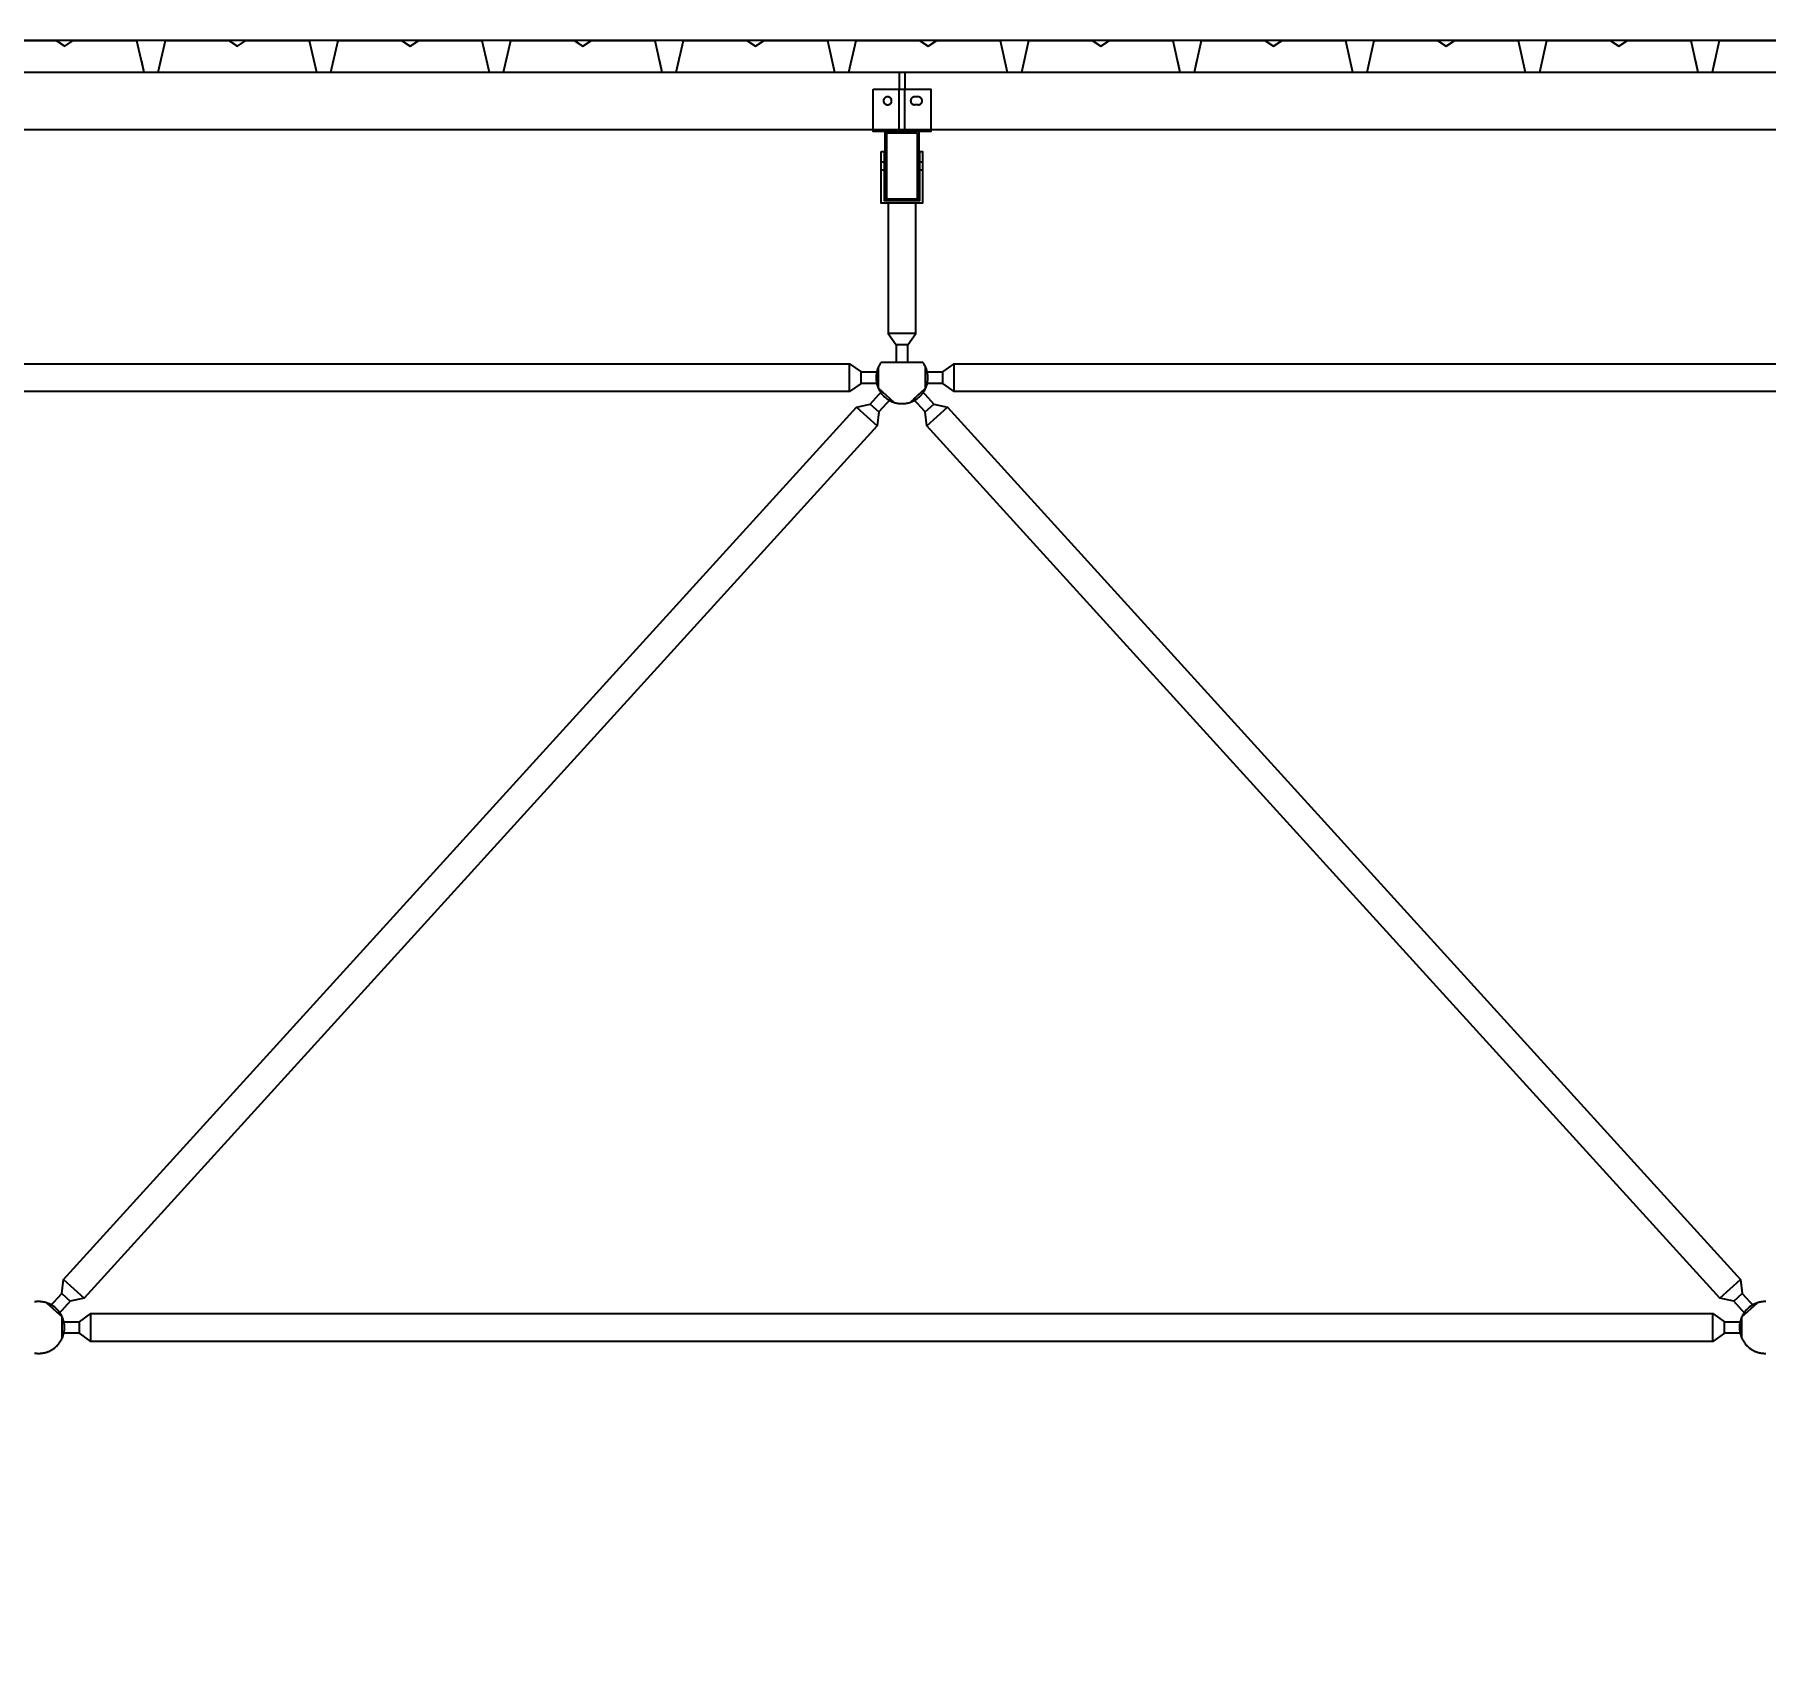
# Model space of a CAD drawing. Header units: centimetres. Extents: x 26569 to 160723, y -3143 to 14565.
# Drawn here: x 34176.4 to 34326.7, y 6232.1 to 6374.3 of the extents above; entities that cross this region are included whole.
import ezdxf

# ---------------------------------------------------------------- set-up
doc = ezdxf.new("R2010")
doc.units = ezdxf.units.CM
doc.header["$LTSCALE"] = 100
doc.linetypes.add('HIDDEN', pattern=[9.525, 6.35, -3.175])
for name, color, linetype in [('A-ANNO-DIMS', 187, 'Continuous'), ('A-ELEV-02', 253, 'Continuous'), ('A-WALL-INSL', 249, 'Continuous'), ('A-WALL-SNWPNL', 200, 'Continuous'), ('S-STEL', 3, 'Continuous')]:
    doc.layers.add(name, color=color, linetype=linetype)
doc.styles.add('Fields_100', font='act_simplex.shx', dxfattribs={"width": 0.8, "height": 20})
doc.dimstyles.new('FIELDS_100', dxfattribs={"dimscale": 0, "dimtxt": 20, "dimasz": 5, "dimexe": 5, "dimexo": 5, "dimgap": 5, "dimtad": 0, "dimdec": 0, "dimzin": 0, "dimdsep": 46, "dimtxsty": 'Fields_100', "dimblk": 'DOT', "dimcen": 0.09, "dimclrt": 50, "dimadec": 0, "dimazin": 0, "dimtfac": 1, "dimtdec": 0, "dimtix": 1, "dimtofl": 0, "dimtmove": 1, "dimatfit": 3, "dimfxl": 5, "dimfxlon": 1, "dimtolj": 1, "dimtzin": 0, "dimarcsym": 0})

# ---------------------------------------------------------------- blocks, each defined once
blk = doc.blocks.new('_Dot')
at = {"color": 0, "linetype": 'ByBlock', "lineweight": -2}
blk.add_line((-0.5, 0), (-1, 0), dxfattribs=at)
at = {"color": 0, "linetype": 'ByBlock', "const_width": 0.5}
blk.add_lwpolyline([(-0.25, 0, 1), (0.25, 0, 1)], format="xyb", close=True, dxfattribs=at)
blk = doc.blocks.new('*D692')
at = {"layer": 'A-ANNO-DIMS', "color": 0, "lineweight": -2, "transparency": 16777216}
for p, q in [((34026.73, 6649.56), (34026.73, 6659.56)), ((34926.73, 6649.56), (34926.73, 6659.56)), ((34031.73, 6654.56), (34445.07, 6654.56)), ((34921.73, 6654.56), (34508.4, 6654.56))]:
    blk.add_line(p, q, dxfattribs=at)
at = {"layer": 'DEFPOINTS', "color": 0, "transparency": 16777216}
for p in [(34926.73, 6654.56), (34026.73, 6232.06), (34926.73, 6232.06)]:
    blk.add_point(p, dxfattribs=at)
at = {"layer": 'A-ANNO-DIMS', "color": 0, "lineweight": -2, "transparency": 16777216, "xscale": 5, "yscale": 5, "zscale": 5, "rotation": 180}
blk.add_blockref('_Dot', (34026.73, 6654.56), dxfattribs=at)
at = {"layer": 'A-ANNO-DIMS', "color": 0, "lineweight": -2, "transparency": 16777216, "xscale": 5, "yscale": 5, "zscale": 5}
blk.add_blockref('_Dot', (34926.73, 6654.56), dxfattribs=at)
at = {"layer": 'A-ANNO-DIMS', "color": 50, "transparency": 16777216, "insert": (34476.73, 6654.56), "char_height": 20, "attachment_point": 5, "style": 'Fields_100'}
blk.add_mtext('\\A1;1800', dxfattribs=at)

msp = doc.modelspace()

# ---------------------------------------------------------------- linework, layer by layer
at = {"layer": 'A-ELEV-02'}
for points in [[(32200.48, 6371.06), (36699.23, 6371.06)], [(34251.48, 6371.06), (34251.48, 6369.56)], [(34251.98, 6371.06), (34251.98, 6369.56)], [(34252.83, 6368.91), (34252.83, 6368.91), (34252.82, 6368.91), (34252.81, 6368.91), (34252.8, 6368.91), (34252.79, 6368.91), (34252.79, 6368.91), (34252.78, 6368.91), (34252.77, 6368.91), (34252.76, 6368.9), (34252.75, 6368.9), (34252.75, 6368.9), (34252.74, 6368.9), (34252.73, 6368.9), (34252.72, 6368.89), (34252.71, 6368.89), (34252.71, 6368.89), (34252.7, 6368.88), (34252.69, 6368.88), (34252.68, 6368.88), (34252.67, 6368.87), (34252.67, 6368.87), (34252.66, 6368.86), (34252.65, 6368.86), (34252.64, 6368.86), (34252.64, 6368.85), (34252.63, 6368.84), (34252.62, 6368.84), (34252.61, 6368.83), (34252.61, 6368.83), (34252.6, 6368.82), (34252.59, 6368.82), (34252.59, 6368.81), (34252.58, 6368.8), (34252.57, 6368.8), (34252.57, 6368.79), (34252.56, 6368.78), (34252.56, 6368.78), (34252.55, 6368.77), (34252.55, 6368.76), (34252.54, 6368.75), (34252.54, 6368.75), (34252.53, 6368.74), (34252.53, 6368.73), (34252.52, 6368.72), (34252.52, 6368.72), (34252.52, 6368.71), (34252.51, 6368.7), (34252.51, 6368.69), (34252.51, 6368.68), (34252.5, 6368.67), (34252.5, 6368.67), (34252.5, 6368.66), (34252.5, 6368.65), (34252.49, 6368.64), (34252.49, 6368.63), (34252.49, 6368.63), (34252.49, 6368.62), (34252.49, 6368.61), (34252.49, 6368.6), (34252.49, 6368.59), (34252.49, 6368.59), (34252.48, 6368.58), (34252.48, 6368.57), (34252.48, 6368.56), (34252.48, 6368.55), (34252.48, 6368.55), (34252.49, 6368.54), (34252.49, 6368.53), (34252.49, 6368.52), (34252.49, 6368.51), (34252.49, 6368.51), (34252.49, 6368.5), (34252.49, 6368.49), (34252.49, 6368.48), (34252.5, 6368.47), (34252.5, 6368.47), (34252.5, 6368.46), (34252.5, 6368.45), (34252.51, 6368.44), (34252.51, 6368.43), (34252.51, 6368.43), (34252.52, 6368.42), (34252.52, 6368.41), (34252.52, 6368.4), (34252.53, 6368.39), (34252.53, 6368.39), (34252.54, 6368.38), (34252.54, 6368.37), (34252.55, 6368.36), (34252.55, 6368.36), (34252.56, 6368.35), (34252.56, 6368.34), (34252.57, 6368.33), (34252.57, 6368.33), (34252.58, 6368.32), (34252.59, 6368.31), (34252.59, 6368.31), (34252.6, 6368.3), (34252.61, 6368.3), (34252.61, 6368.29), (34252.62, 6368.28), (34252.63, 6368.28), (34252.64, 6368.27), (34252.64, 6368.27), (34252.65, 6368.26), (34252.66, 6368.26), (34252.67, 6368.26), (34252.67, 6368.25), (34252.68, 6368.25), (34252.69, 6368.24), (34252.7, 6368.24), (34252.71, 6368.24), (34252.71, 6368.23), (34252.72, 6368.23), (34252.73, 6368.23), (34252.74, 6368.23), (34252.75, 6368.22), (34252.75, 6368.22), (34252.76, 6368.22), (34252.77, 6368.22), (34252.78, 6368.22), (34252.79, 6368.22), (34252.79, 6368.21), (34252.8, 6368.21), (34252.81, 6368.21), (34252.82, 6368.21), (34252.83, 6368.21), (34252.83, 6368.21)], [(34253.13, 6368.91), (34252.83, 6368.91)], [(34253.13, 6368.21), (34253.14, 6368.21), (34253.15, 6368.21), (34253.16, 6368.21), (34253.17, 6368.21), (34253.17, 6368.21), (34253.18, 6368.22), (34253.19, 6368.22), (34253.2, 6368.22), (34253.21, 6368.22), (34253.21, 6368.22), (34253.22, 6368.22), (34253.23, 6368.23), (34253.24, 6368.23), (34253.25, 6368.23), (34253.26, 6368.23), (34253.26, 6368.24), (34253.27, 6368.24), (34253.28, 6368.24), (34253.29, 6368.25), (34253.3, 6368.25), (34253.3, 6368.26), (34253.31, 6368.26), (34253.32, 6368.26), (34253.33, 6368.27), (34253.33, 6368.27), (34253.34, 6368.28), (34253.35, 6368.28), (34253.35, 6368.29), (34253.36, 6368.3), (34253.37, 6368.3), (34253.38, 6368.31), (34253.38, 6368.31), (34253.39, 6368.32), (34253.39, 6368.33), (34253.4, 6368.33), (34253.41, 6368.34), (34253.41, 6368.35), (34253.42, 6368.36), (34253.42, 6368.36), (34253.43, 6368.37), (34253.43, 6368.38), (34253.44, 6368.39), (34253.44, 6368.39), (34253.45, 6368.4), (34253.45, 6368.41), (34253.45, 6368.42), (34253.46, 6368.43), (34253.46, 6368.43), (34253.46, 6368.44), (34253.47, 6368.45), (34253.47, 6368.46), (34253.47, 6368.47), (34253.47, 6368.47), (34253.48, 6368.48), (34253.48, 6368.49), (34253.48, 6368.5), (34253.48, 6368.51), (34253.48, 6368.51), (34253.48, 6368.52), (34253.48, 6368.53), (34253.48, 6368.54), (34253.48, 6368.55), (34253.48, 6368.55), (34253.48, 6368.56), (34253.48, 6368.57), (34253.48, 6368.58), (34253.48, 6368.59), (34253.48, 6368.59), (34253.48, 6368.6), (34253.48, 6368.61), (34253.48, 6368.62), (34253.48, 6368.63), (34253.48, 6368.63), (34253.48, 6368.64), (34253.47, 6368.65), (34253.47, 6368.66), (34253.47, 6368.67), (34253.47, 6368.67), (34253.46, 6368.68), (34253.46, 6368.69), (34253.46, 6368.7), (34253.45, 6368.71), (34253.45, 6368.72), (34253.45, 6368.72), (34253.44, 6368.73), (34253.44, 6368.74), (34253.43, 6368.75), (34253.43, 6368.75), (34253.42, 6368.76), (34253.42, 6368.77), (34253.41, 6368.78), (34253.41, 6368.78), (34253.4, 6368.79), (34253.39, 6368.8), (34253.39, 6368.8), (34253.38, 6368.81), (34253.38, 6368.82), (34253.37, 6368.82), (34253.36, 6368.83), (34253.35, 6368.83), (34253.35, 6368.84), (34253.34, 6368.84), (34253.33, 6368.85), (34253.33, 6368.86), (34253.32, 6368.86), (34253.31, 6368.86), (34253.3, 6368.87), (34253.3, 6368.87), (34253.29, 6368.88), (34253.28, 6368.88), (34253.27, 6368.88), (34253.26, 6368.89), (34253.26, 6368.89), (34253.25, 6368.89), (34253.24, 6368.9), (34253.23, 6368.9), (34253.22, 6368.9), (34253.21, 6368.9), (34253.21, 6368.9), (34253.2, 6368.91), (34253.19, 6368.91), (34253.18, 6368.91), (34253.17, 6368.91), (34253.17, 6368.91), (34253.16, 6368.91), (34253.15, 6368.91), (34253.14, 6368.91), (34253.13, 6368.91)], [(34253.13, 6368.21), (34252.83, 6368.21)], [(32200.48, 6366.06), (36699.23, 6366.06)], [(34249.23, 6366.06), (34254.23, 6366.06)], [(34249.93, 6363.26), (34250.18, 6363.26)], [(34253.28, 6363.26), (34253.53, 6363.26)], [(34249.93, 6362.56), (34250.18, 6362.56)], [(34253.28, 6362.56), (34253.53, 6362.56)], [(34250.53, 6359.66), (34250.53, 6348.36), (34251.23, 6347.36), (34251.23, 6345.86)], [(34252.23, 6345.86), (34252.23, 6347.36), (34252.94, 6348.36), (34252.94, 6359.66)], [(34252.94, 6348.36), (34250.53, 6348.36)], [(34252.23, 6347.36), (34251.23, 6347.36)], [(34103.78, 6345.01), (34105.28, 6345.01), (34106.28, 6345.72), (34247.18, 6345.72), (34248.18, 6345.01), (34249.68, 6345.01)], [(34247.18, 6343.3), (34247.18, 6345.72)], [(34248.18, 6344.01), (34248.18, 6345.01)], [(34249.93, 6345.86), (34249.89, 6345.8), (34249.85, 6345.74), (34249.81, 6345.68), (34249.77, 6345.61), (34249.73, 6345.54), (34249.7, 6345.47), (34249.67, 6345.4), (34249.64, 6345.33), (34249.61, 6345.26), (34249.6, 6345.22), (34249.59, 6345.18), (34249.57, 6345.14), (34249.56, 6345.11), (34249.55, 6345.07), (34249.54, 6345.03), (34249.54, 6344.99), (34249.53, 6344.95), (34249.52, 6344.91), (34249.51, 6344.87), (34249.51, 6344.83), (34249.5, 6344.79), (34249.5, 6344.75), (34249.49, 6344.71), (34249.49, 6344.67), (34249.49, 6344.63), (34249.49, 6344.59), (34249.48, 6344.55), (34249.48, 6344.52), (34249.48, 6344.48), (34249.49, 6344.44), (34249.49, 6344.4), (34249.49, 6344.36), (34249.49, 6344.32), (34249.5, 6344.28), (34249.5, 6344.24), (34249.51, 6344.2), (34249.51, 6344.16), (34249.53, 6344.08), (34249.54, 6344.01), (34249.56, 6343.93), (34249.58, 6343.86), (34249.61, 6343.78), (34249.63, 6343.71), (34249.66, 6343.64), (34249.69, 6343.57), (34249.72, 6343.51), (34249.76, 6343.44), (34249.79, 6343.37), (34249.83, 6343.31), (34249.87, 6343.25), (34249.92, 6343.18), (34249.96, 6343.12), (34250.01, 6343.06), (34250.07, 6343), (34250.12, 6342.95), (34250.15, 6342.92), (34250.17, 6342.89), (34250.2, 6342.86), (34250.23, 6342.84), (34250.26, 6342.81), (34250.29, 6342.78), (34250.32, 6342.76), (34250.35, 6342.73), (34250.39, 6342.71), (34250.42, 6342.69), (34250.45, 6342.66), (34250.48, 6342.64), (34250.52, 6342.62), (34250.55, 6342.6), (34250.59, 6342.58), (34250.62, 6342.56), (34250.65, 6342.54), (34250.69, 6342.52), (34250.73, 6342.5), (34250.76, 6342.48), (34250.8, 6342.47), (34250.83, 6342.45), (34250.87, 6342.43), (34250.91, 6342.42), (34250.94, 6342.41), (34250.98, 6342.39), (34251.02, 6342.38), (34251.06, 6342.37), (34251.13, 6342.34), (34251.21, 6342.33), (34251.28, 6342.31), (34251.36, 6342.29), (34251.43, 6342.28), (34251.51, 6342.27), (34251.59, 6342.27), (34251.66, 6342.26), (34251.73, 6342.26), (34251.81, 6342.26), (34251.88, 6342.27), (34251.96, 6342.27), (34252.03, 6342.28), (34252.11, 6342.29), (34252.19, 6342.31), (34252.26, 6342.33), (34252.34, 6342.34), (34252.41, 6342.37), (34252.45, 6342.38), (34252.49, 6342.39), (34252.52, 6342.41), (34252.56, 6342.42), (34252.6, 6342.43), (34252.63, 6342.45), (34252.67, 6342.47), (34252.71, 6342.48), (34252.74, 6342.5), (34252.78, 6342.52), (34252.81, 6342.54), (34252.85, 6342.56), (34252.88, 6342.58), (34252.92, 6342.6), (34252.95, 6342.62), (34252.98, 6342.64), (34253.02, 6342.66), (34253.05, 6342.69), (34253.08, 6342.71), (34253.11, 6342.73), (34253.15, 6342.76), (34253.18, 6342.78), (34253.21, 6342.81), (34253.24, 6342.84), (34253.27, 6342.86), (34253.29, 6342.89), (34253.32, 6342.92), (34253.35, 6342.95), (34253.4, 6343), (34253.45, 6343.06), (34253.5, 6343.12), (34253.55, 6343.18), (34253.59, 6343.25), (34253.64, 6343.31), (34253.68, 6343.37), (34253.71, 6343.44), (34253.75, 6343.51), (34253.78, 6343.57), (34253.81, 6343.64), (34253.84, 6343.71), (34253.86, 6343.78), (34253.89, 6343.86), (34253.91, 6343.93), (34253.93, 6344.01), (34253.94, 6344.08), (34253.96, 6344.16), (34253.96, 6344.2), (34253.97, 6344.24), (34253.97, 6344.28), (34253.98, 6344.32), (34253.98, 6344.36), (34253.98, 6344.4), (34253.98, 6344.44), (34253.98, 6344.48), (34253.98, 6344.52), (34253.98, 6344.55), (34253.98, 6344.59), (34253.98, 6344.63), (34253.98, 6344.67), (34253.98, 6344.71), (34253.97, 6344.75), (34253.97, 6344.79), (34253.96, 6344.83), (34253.96, 6344.87), (34253.95, 6344.91), (34253.94, 6344.95), (34253.93, 6344.99), (34253.92, 6345.03), (34253.91, 6345.07), (34253.9, 6345.11), (34253.89, 6345.14), (34253.88, 6345.18), (34253.87, 6345.22), (34253.86, 6345.26), (34253.83, 6345.33), (34253.8, 6345.4), (34253.77, 6345.47), (34253.73, 6345.54), (34253.7, 6345.61), (34253.66, 6345.68), (34253.62, 6345.74), (34253.58, 6345.8), (34253.53, 6345.86)], [(34249.68, 6343.58), (34249.68, 6345.44)], [(34249.93, 6345.86), (34253.53, 6345.86)], [(34253.78, 6345.01), (34255.28, 6345.01), (34256.28, 6345.72), (34397.18, 6345.72), (34398.18, 6345.01), (34399.68, 6345.01)], [(34253.78, 6343.58), (34253.78, 6345.44)], [(34255.28, 6344.01), (34255.28, 6345.01)], [(34256.28, 6343.3), (34256.28, 6345.72)], [(34249.68, 6344.01), (34248.18, 6344.01), (34247.18, 6343.3), (34106.28, 6343.3), (34105.28, 6344.01), (34103.78, 6344.01)], [(34249.67, 6343.62), (34251.04, 6342.37)], [(34252.43, 6342.37), (34253.8, 6343.62)], [(34399.68, 6344.01), (34398.18, 6344.01), (34397.18, 6343.3), (34256.28, 6343.3), (34255.28, 6344.01), (34253.78, 6344.01)], [(34247.78, 6341.96), (34249.57, 6340.33)], [(34248.98, 6342.22), (34249.72, 6341.55)], [(34253.75, 6341.55), (34254.49, 6342.22)], [(34253.9, 6340.33), (34255.69, 6341.96)], [(34178.75, 6264.98), (34179.49, 6264.3)], [(34178.9, 6266.19), (34180.69, 6264.57)], [(34322.78, 6264.57), (34324.57, 6266.19)], [(34323.98, 6264.3), (34324.72, 6264.98)], [(34176.38, 6259.79), (34176.43, 6259.78), (34176.48, 6259.78), (34176.53, 6259.77), (34176.58, 6259.77), (34176.63, 6259.76), (34176.68, 6259.76), (34176.73, 6259.76), (34176.78, 6259.76), (34176.83, 6259.76), (34176.89, 6259.77), (34176.94, 6259.77), (34176.99, 6259.78), (34177.04, 6259.78), (34177.09, 6259.79), (34177.14, 6259.8), (34177.2, 6259.81), (34177.25, 6259.82), (34177.3, 6259.83), (34177.35, 6259.85), (34177.41, 6259.86), (34177.46, 6259.88), (34177.51, 6259.9), (34177.56, 6259.92), (34177.61, 6259.94), (34177.67, 6259.96), (34177.72, 6259.99), (34177.77, 6260.01), (34177.82, 6260.04), (34177.87, 6260.07), (34177.92, 6260.1), (34177.97, 6260.13), (34178.01, 6260.16), (34178.06, 6260.19), (34178.11, 6260.23), (34178.15, 6260.27), (34178.2, 6260.3), (34178.24, 6260.34), (34178.28, 6260.38), (34178.33, 6260.42), (34178.37, 6260.46), (34178.41, 6260.51), (34178.44, 6260.55), (34178.48, 6260.59), (34178.52, 6260.64), (34178.55, 6260.69), (34178.59, 6260.73), (34178.62, 6260.78), (34178.65, 6260.83), (34178.68, 6260.88), (34178.71, 6260.93), (34178.73, 6260.98), (34178.76, 6261.03), (34178.78, 6261.08), (34178.81, 6261.13), (34178.83, 6261.18), (34178.85, 6261.24), (34178.86, 6261.29), (34178.88, 6261.34), (34178.9, 6261.39), (34178.91, 6261.45), (34178.92, 6261.5), (34178.94, 6261.55), (34178.95, 6261.6), (34178.96, 6261.66), (34178.96, 6261.71), (34178.97, 6261.76), (34178.98, 6261.81), (34178.98, 6261.86), (34178.98, 6261.91), (34178.98, 6261.96), (34178.98, 6262.01), (34178.98, 6262.06), (34178.98, 6262.11), (34178.98, 6262.16), (34178.98, 6262.21), (34178.97, 6262.27), (34178.96, 6262.32), (34178.96, 6262.37), (34178.95, 6262.42), (34178.94, 6262.47), (34178.92, 6262.53), (34178.91, 6262.58), (34178.9, 6262.63), (34178.88, 6262.68), (34178.86, 6262.74), (34178.85, 6262.79), (34178.83, 6262.84), (34178.81, 6262.89), (34178.78, 6262.94), (34178.76, 6262.99), (34178.73, 6263.05), (34178.71, 6263.1), (34178.68, 6263.15), (34178.65, 6263.19), (34178.62, 6263.24), (34178.59, 6263.29), (34178.55, 6263.34), (34178.52, 6263.38), (34178.48, 6263.43), (34178.44, 6263.48), (34178.41, 6263.52), (34178.37, 6263.56), (34178.33, 6263.6), (34178.28, 6263.64), (34178.24, 6263.68), (34178.2, 6263.72), (34178.15, 6263.76), (34178.11, 6263.8), (34178.06, 6263.83), (34178.01, 6263.86), (34177.97, 6263.9), (34177.92, 6263.93), (34177.87, 6263.96), (34177.82, 6263.98), (34177.77, 6264.01), (34177.72, 6264.04), (34177.67, 6264.06), (34177.61, 6264.08), (34177.56, 6264.1), (34177.51, 6264.12), (34177.46, 6264.14), (34177.41, 6264.16), (34177.35, 6264.18), (34177.3, 6264.19), (34177.25, 6264.2), (34177.2, 6264.21), (34177.14, 6264.22), (34177.09, 6264.23), (34177.04, 6264.24), (34176.99, 6264.25), (34176.94, 6264.25), (34176.89, 6264.26), (34176.83, 6264.26), (34176.78, 6264.26), (34176.73, 6264.26), (34176.68, 6264.26), (34176.63, 6264.26), (34176.58, 6264.26), (34176.53, 6264.25), (34176.48, 6264.25), (34176.43, 6264.24), (34176.38, 6264.23)], [(34177.43, 6264.15), (34178.8, 6262.91)], [(34326.78, 6264.26), (34326.73, 6264.26), (34326.68, 6264.26), (34326.63, 6264.26), (34326.58, 6264.26), (34326.53, 6264.25), (34326.48, 6264.25), (34326.43, 6264.24), (34326.38, 6264.23), (34326.32, 6264.22), (34326.27, 6264.21), (34326.22, 6264.2), (34326.17, 6264.19), (34326.12, 6264.18), (34326.06, 6264.16), (34326.01, 6264.14), (34325.96, 6264.12), (34325.91, 6264.1), (34325.85, 6264.08), (34325.8, 6264.06), (34325.75, 6264.04), (34325.7, 6264.01), (34325.65, 6263.98), (34325.6, 6263.96), (34325.55, 6263.93), (34325.5, 6263.9), (34325.46, 6263.86), (34325.41, 6263.83), (34325.36, 6263.8), (34325.32, 6263.76), (34325.27, 6263.72), (34325.23, 6263.68), (34325.19, 6263.64), (34325.14, 6263.6), (34325.1, 6263.56), (34325.06, 6263.52), (34325.02, 6263.48), (34324.99, 6263.43), (34324.95, 6263.38), (34324.92, 6263.34), (34324.88, 6263.29), (34324.85, 6263.24), (34324.82, 6263.19), (34324.79, 6263.15), (34324.76, 6263.1), (34324.74, 6263.05), (34324.71, 6262.99), (34324.69, 6262.94), (34324.66, 6262.89), (34324.64, 6262.84), (34324.62, 6262.79), (34324.6, 6262.74), (34324.59, 6262.68), (34324.57, 6262.63), (34324.56, 6262.58), (34324.54, 6262.53), (34324.53, 6262.47), (34324.52, 6262.42), (34324.51, 6262.37), (34324.51, 6262.32), (34324.5, 6262.27), (34324.49, 6262.21), (34324.49, 6262.16), (34324.49, 6262.11), (34324.48, 6262.06), (34324.48, 6262.01), (34324.48, 6261.96), (34324.49, 6261.91), (34324.49, 6261.86), (34324.49, 6261.81), (34324.5, 6261.76), (34324.51, 6261.71), (34324.51, 6261.66), (34324.52, 6261.6), (34324.53, 6261.55), (34324.54, 6261.5), (34324.56, 6261.45), (34324.57, 6261.39), (34324.59, 6261.34), (34324.6, 6261.29), (34324.62, 6261.24), (34324.64, 6261.18), (34324.66, 6261.13), (34324.69, 6261.08), (34324.71, 6261.03), (34324.74, 6260.98), (34324.76, 6260.93), (34324.79, 6260.88), (34324.82, 6260.83), (34324.85, 6260.78), (34324.88, 6260.73), (34324.92, 6260.69), (34324.95, 6260.64), (34324.99, 6260.59), (34325.02, 6260.55), (34325.06, 6260.51), (34325.1, 6260.46), (34325.14, 6260.42), (34325.19, 6260.38), (34325.23, 6260.34), (34325.27, 6260.3), (34325.32, 6260.27), (34325.36, 6260.23), (34325.41, 6260.19), (34325.46, 6260.16), (34325.5, 6260.13), (34325.55, 6260.1), (34325.6, 6260.07), (34325.65, 6260.04), (34325.7, 6260.01), (34325.75, 6259.99), (34325.8, 6259.96), (34325.85, 6259.94), (34325.91, 6259.92), (34325.96, 6259.9), (34326.01, 6259.88), (34326.06, 6259.86), (34326.12, 6259.85), (34326.17, 6259.83), (34326.22, 6259.82), (34326.27, 6259.81), (34326.32, 6259.8), (34326.38, 6259.79), (34326.43, 6259.78), (34326.48, 6259.78), (34326.53, 6259.77), (34326.58, 6259.77), (34326.63, 6259.76), (34326.68, 6259.76), (34326.73, 6259.76), (34326.78, 6259.76)], [(34324.67, 6262.91), (34326.04, 6264.15)], [(34178.78, 6262.51), (34180.28, 6262.51), (34181.28, 6263.22), (34322.18, 6263.22), (34323.18, 6262.51), (34324.68, 6262.51)], [(34178.78, 6261.08), (34178.78, 6262.94)], [(34180.28, 6261.51), (34180.28, 6262.51)], [(34181.28, 6260.8), (34181.28, 6263.22)], [(34322.18, 6260.8), (34322.18, 6263.22)], [(34323.18, 6261.51), (34323.18, 6262.51)], [(34324.68, 6261.08), (34324.68, 6262.94)], [(34324.68, 6261.51), (34323.18, 6261.51), (34322.18, 6260.8), (34181.28, 6260.8), (34180.28, 6261.51), (34178.78, 6261.51)]]:
    msp.add_lwpolyline(points, dxfattribs=at)
for points in [[(34249.23, 6369.56), (34254.23, 6369.56), (34254.23, 6365.91), (34249.23, 6365.91)], [(34250.83, 6368.56), (34250.83, 6368.57), (34250.83, 6368.58), (34250.83, 6368.59), (34250.83, 6368.59), (34250.83, 6368.6), (34250.83, 6368.61), (34250.83, 6368.62), (34250.83, 6368.63), (34250.83, 6368.63), (34250.83, 6368.64), (34250.82, 6368.65), (34250.82, 6368.66), (34250.82, 6368.67), (34250.82, 6368.67), (34250.81, 6368.68), (34250.81, 6368.69), (34250.81, 6368.7), (34250.8, 6368.71), (34250.8, 6368.72), (34250.8, 6368.72), (34250.79, 6368.73), (34250.79, 6368.74), (34250.78, 6368.75), (34250.78, 6368.75), (34250.77, 6368.76), (34250.77, 6368.77), (34250.76, 6368.78), (34250.76, 6368.78), (34250.75, 6368.79), (34250.74, 6368.8), (34250.74, 6368.8), (34250.73, 6368.81), (34250.73, 6368.82), (34250.72, 6368.82), (34250.71, 6368.83), (34250.7, 6368.83), (34250.7, 6368.84), (34250.69, 6368.84), (34250.68, 6368.85), (34250.68, 6368.86), (34250.67, 6368.86), (34250.66, 6368.86), (34250.65, 6368.87), (34250.65, 6368.87), (34250.64, 6368.88), (34250.63, 6368.88), (34250.62, 6368.88), (34250.61, 6368.89), (34250.61, 6368.89), (34250.6, 6368.89), (34250.59, 6368.9), (34250.58, 6368.9), (34250.57, 6368.9), (34250.56, 6368.9), (34250.56, 6368.9), (34250.55, 6368.91), (34250.54, 6368.91), (34250.53, 6368.91), (34250.52, 6368.91), (34250.52, 6368.91), (34250.51, 6368.91), (34250.5, 6368.91), (34250.49, 6368.91), (34250.48, 6368.91), (34250.48, 6368.91), (34250.47, 6368.91), (34250.46, 6368.91), (34250.45, 6368.91), (34250.44, 6368.91), (34250.44, 6368.91), (34250.43, 6368.91), (34250.42, 6368.91), (34250.41, 6368.9), (34250.4, 6368.9), (34250.4, 6368.9), (34250.39, 6368.9), (34250.38, 6368.9), (34250.37, 6368.89), (34250.36, 6368.89), (34250.36, 6368.89), (34250.35, 6368.88), (34250.34, 6368.88), (34250.33, 6368.88), (34250.32, 6368.87), (34250.32, 6368.87), (34250.31, 6368.86), (34250.3, 6368.86), (34250.29, 6368.86), (34250.29, 6368.85), (34250.28, 6368.84), (34250.27, 6368.84), (34250.26, 6368.83), (34250.26, 6368.83), (34250.25, 6368.82), (34250.24, 6368.82), (34250.24, 6368.81), (34250.23, 6368.8), (34250.22, 6368.8), (34250.22, 6368.79), (34250.21, 6368.78), (34250.21, 6368.78), (34250.2, 6368.77), (34250.2, 6368.76), (34250.19, 6368.75), (34250.19, 6368.75), (34250.18, 6368.74), (34250.18, 6368.73), (34250.17, 6368.72), (34250.17, 6368.72), (34250.17, 6368.71), (34250.16, 6368.7), (34250.16, 6368.69), (34250.16, 6368.68), (34250.15, 6368.67), (34250.15, 6368.67), (34250.15, 6368.66), (34250.15, 6368.65), (34250.14, 6368.64), (34250.14, 6368.63), (34250.14, 6368.63), (34250.14, 6368.62), (34250.14, 6368.61), (34250.14, 6368.6), (34250.14, 6368.59), (34250.14, 6368.59), (34250.13, 6368.58), (34250.13, 6368.57), (34250.13, 6368.56), (34250.13, 6368.55), (34250.13, 6368.55), (34250.14, 6368.54), (34250.14, 6368.53), (34250.14, 6368.52), (34250.14, 6368.51), (34250.14, 6368.51), (34250.14, 6368.5), (34250.14, 6368.49), (34250.14, 6368.48), (34250.15, 6368.47), (34250.15, 6368.47), (34250.15, 6368.46), (34250.15, 6368.45), (34250.16, 6368.44), (34250.16, 6368.43), (34250.16, 6368.43), (34250.17, 6368.42), (34250.17, 6368.41), (34250.17, 6368.4), (34250.18, 6368.39), (34250.18, 6368.39), (34250.19, 6368.38), (34250.19, 6368.37), (34250.2, 6368.36), (34250.2, 6368.36), (34250.21, 6368.35), (34250.21, 6368.34), (34250.22, 6368.33), (34250.22, 6368.33), (34250.23, 6368.32), (34250.24, 6368.31), (34250.24, 6368.31), (34250.25, 6368.3), (34250.26, 6368.3), (34250.26, 6368.29), (34250.27, 6368.28), (34250.28, 6368.28), (34250.29, 6368.27), (34250.29, 6368.27), (34250.3, 6368.26), (34250.31, 6368.26), (34250.32, 6368.26), (34250.32, 6368.25), (34250.33, 6368.25), (34250.34, 6368.24), (34250.35, 6368.24), (34250.36, 6368.24), (34250.36, 6368.23), (34250.37, 6368.23), (34250.38, 6368.23), (34250.39, 6368.23), (34250.4, 6368.22), (34250.4, 6368.22), (34250.41, 6368.22), (34250.42, 6368.22), (34250.43, 6368.22), (34250.44, 6368.22), (34250.44, 6368.21), (34250.45, 6368.21), (34250.46, 6368.21), (34250.47, 6368.21), (34250.48, 6368.21), (34250.48, 6368.21), (34250.49, 6368.21), (34250.5, 6368.21), (34250.51, 6368.21), (34250.52, 6368.21), (34250.52, 6368.21), (34250.53, 6368.22), (34250.54, 6368.22), (34250.55, 6368.22), (34250.56, 6368.22), (34250.56, 6368.22), (34250.57, 6368.22), (34250.58, 6368.23), (34250.59, 6368.23), (34250.6, 6368.23), (34250.61, 6368.23), (34250.61, 6368.24), (34250.62, 6368.24), (34250.63, 6368.24), (34250.64, 6368.25), (34250.65, 6368.25), (34250.65, 6368.26), (34250.66, 6368.26), (34250.67, 6368.26), (34250.68, 6368.27), (34250.68, 6368.27), (34250.69, 6368.28), (34250.7, 6368.28), (34250.7, 6368.29), (34250.71, 6368.3), (34250.72, 6368.3), (34250.73, 6368.31), (34250.73, 6368.31), (34250.74, 6368.32), (34250.74, 6368.33), (34250.75, 6368.33), (34250.76, 6368.34), (34250.76, 6368.35), (34250.77, 6368.36), (34250.77, 6368.36), (34250.78, 6368.37), (34250.78, 6368.38), (34250.79, 6368.39), (34250.79, 6368.39), (34250.8, 6368.4), (34250.8, 6368.41), (34250.8, 6368.42), (34250.81, 6368.43), (34250.81, 6368.43), (34250.81, 6368.44), (34250.82, 6368.45), (34250.82, 6368.46), (34250.82, 6368.47), (34250.82, 6368.47), (34250.83, 6368.48), (34250.83, 6368.49), (34250.83, 6368.5), (34250.83, 6368.51), (34250.83, 6368.51), (34250.83, 6368.52), (34250.83, 6368.53), (34250.83, 6368.54), (34250.83, 6368.55), (34250.83, 6368.55)], [(34249.93, 6364.16), (34250.18, 6364.16), (34250.18, 6359.91), (34253.28, 6359.91), (34253.28, 6364.16), (34253.53, 6364.16), (34253.53, 6359.66), (34249.93, 6359.66)], [(34177.74, 6263.87), (34178.75, 6264.98), (34178.9, 6266.19), (34247.78, 6341.96), (34248.98, 6342.22), (34249.99, 6343.33), (34250.73, 6342.66), (34249.72, 6341.55), (34249.57, 6340.33), (34180.69, 6264.57), (34179.49, 6264.3), (34178.48, 6263.19)], [(34324.99, 6263.19), (34323.98, 6264.3), (34322.78, 6264.57), (34253.9, 6340.33), (34253.75, 6341.55), (34252.74, 6342.66), (34253.48, 6343.33), (34254.49, 6342.22), (34255.69, 6341.96), (34324.57, 6266.19), (34324.72, 6264.98), (34325.73, 6263.87)]]:
    msp.add_lwpolyline(points, close=True, dxfattribs=at)
at = {"layer": 'A-ELEV-02', "linetype": 'HIDDEN', "ltscale": 0.1}
for points in [[(34251.48, 6366.06), (34251.48, 6369.56)], [(34251.98, 6366.06), (34251.98, 6369.56)]]:
    msp.add_lwpolyline(points, dxfattribs=at)
at = {"layer": 'A-WALL-INSL', "ltscale": 0.002}
msp.add_lwpolyline([(41241.73, 6373.81), (32205.48, 6373.81)], dxfattribs=at)
at = {"layer": 'A-WALL-SNWPNL', "ltscale": 100}
for points in [[(34172.75, 6373.81), (34178.25, 6373.81), (34179, 6373.31), (34179.75, 6373.81), (34185.25, 6373.81), (34185.88, 6371.06), (34187.13, 6371.06), (34187.35, 6372.04)], [(34185.66, 6372.04), (34185.88, 6371.06), (34187.13, 6371.06), (34187.75, 6373.81), (34193.25, 6373.81), (34194, 6373.31), (34194.75, 6373.81), (34200.25, 6373.81), (34200.88, 6371.06), (34202.13, 6371.06), (34202.75, 6373.81), (34208.25, 6373.81), (34209, 6373.31), (34209.75, 6373.81), (34215.25, 6373.81), (34215.88, 6371.06), (34217.13, 6371.06), (34217.75, 6373.81), (34223.25, 6373.81), (34224, 6373.31), (34224.75, 6373.81), (34230.25, 6373.81), (34230.88, 6371.06), (34232.13, 6371.06), (34232.35, 6372.04)], [(34230.66, 6372.04), (34230.88, 6371.06), (34232.13, 6371.06), (34232.75, 6373.81), (34238.25, 6373.81), (34239, 6373.31), (34239.75, 6373.81), (34245.25, 6373.81), (34245.88, 6371.06), (34247.13, 6371.06), (34247.75, 6373.81), (34253.25, 6373.81), (34254, 6373.31), (34254.75, 6373.81), (34260.25, 6373.81), (34260.88, 6371.06), (34262.13, 6371.06), (34262.75, 6373.81), (34268.25, 6373.81), (34269, 6373.31), (34269.75, 6373.81), (34275.25, 6373.81), (34275.88, 6371.06), (34277.13, 6371.06), (34277.35, 6372.04)], [(34275.66, 6372.04), (34275.88, 6371.06), (34277.13, 6371.06), (34277.75, 6373.81), (34283.25, 6373.81), (34284, 6373.31), (34284.75, 6373.81), (34290.25, 6373.81), (34290.88, 6371.06), (34292.13, 6371.06), (34292.75, 6373.81), (34298.25, 6373.81), (34299, 6373.31), (34299.75, 6373.81), (34305.25, 6373.81), (34305.88, 6371.06), (34307.13, 6371.06), (34307.75, 6373.81), (34313.25, 6373.81), (34314, 6373.31), (34314.75, 6373.81), (34320.25, 6373.81), (34320.88, 6371.06), (34322.13, 6371.06), (34322.35, 6372.04)], [(34320.66, 6372.04), (34320.88, 6371.06), (34322.13, 6371.06), (34322.75, 6373.81), (34328.25, 6373.81)]]:
    msp.add_lwpolyline(points, dxfattribs=at)
at = {"layer": 'S-STEL'}
msp.add_lwpolyline([(34253.23, 6359.91), (34253.23, 6365.91), (34250.23, 6365.91), (34250.23, 6359.91)], dxfattribs=at)
msp.add_lwpolyline([(34253.08, 6365.76), (34250.38, 6365.76), (34250.38, 6360.06), (34253.08, 6360.06)], close=True, dxfattribs=at)

# ---------------------------------------------------------------- dimensions: what is measured, and where the dimension line sits
at = {"layer": 'A-ANNO-DIMS'}
dim = msp.add_linear_dim(base=(34926.73, 6654.56), p1=(34026.73, 6232.06), p2=(34926.73, 6232.06), dimstyle='FIELDS_100', override={"dimscale": 1, "dimlfac": 2}, dxfattribs=at)
dim.commit()
dim.dimension.update_dxf_attribs({"geometry": '*D692', "text_midpoint": (34476.73, 6654.56)})

doc.saveas('drawing.dxf')
